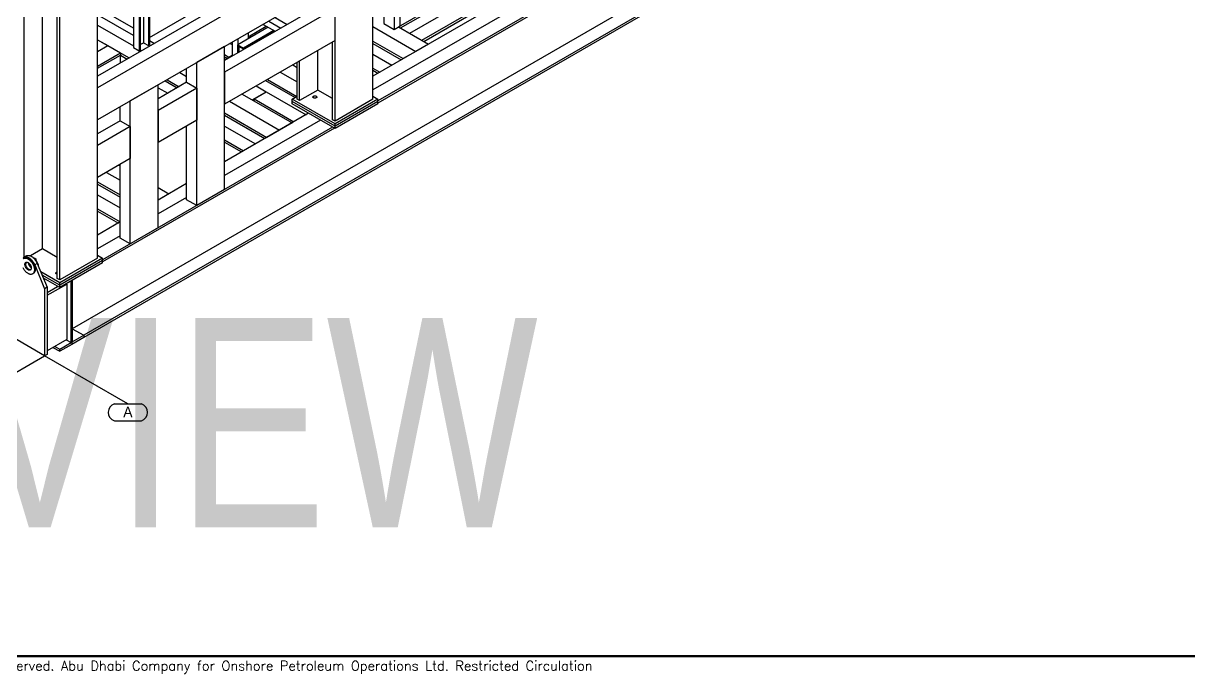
# Model space of a CAD drawing. Header units: millimetres. Extents: x 0 to 16187, y -20471 to 6290.
# Drawn here: x 1842 to 2331.3, y 5088.2 to 5361.3 of the extents above; entities that cross this region are included whole.
import ezdxf
from ezdxf.enums import TextEntityAlignment as Align

# ---------------------------------------------------------------- set-up
doc = ezdxf.new("R2018")
doc.units = ezdxf.units.MM
doc.layers.add('BORDER1', color=3, linetype='Continuous')
doc.layers.add('BORDER2', color=7, linetype='Continuous')
doc.styles.add('ROMANC', font='ROMANC', dxfattribs={"height": 5})
doc.styles.add('ROMANS', font='ROMANS.shx', dxfattribs={"width": 0.8})
doc.styles.add('ROMANT', font='ROMANT', dxfattribs={"height": 4})

# ---------------------------------------------------------------- blocks, each defined once
blk = doc.blocks.new('*U609')
at = {"layer": 'BORDER1', "color": 154, "true_color": 0x1859a9, "const_width": 1}
blk.add_lwpolyline([(1.81, 811), (1144, 811), (1144, 0), (0, 0), (0, 811)], close=True, dxfattribs=at)
at = {"layer": 'BORDER2', "color": 154, "true_color": 0x1859a9, "style": 'ROMANS'}
blk.add_text('2017 ADNOC Onshore . All rights reserved. Abu Dhabi Company for Onshore Petroleum Operations Ltd. Restricted Circulation', height=4, dxfattribs=at).set_placement((489.5, -2), align=Align.TOP_CENTER)
at = {"layer": 'BORDER2', "flags": 8}
for tag, height, style, p in [('REV-A', 3.24, 'ROMANS', (986.93, 140.25)), ('RE-A', 8.06, 'ROMANT', (1084.63, 7.17))]:
    blk.add_attdef(tag, text='', height=height, dxfattribs=dict(at, style=style)).set_placement(p, align=Align.CENTER)
at = {"layer": 'BORDER2', "style": 'ROMANS', "width": 3.830216}
blk.add_attdef('DATE-A', text='', height=3.24, dxfattribs=at).set_placement((995.51, 140.25), (1008.51, 140.25), align=Align.FIT)
at = {"layer": 'BORDER2'}
for tag, height, style, p in [('DRN-A', 3.24, 'ROMANS', (1018.38, 140.25)), ('CHD-A', 3.24, 'ROMANS', (1032.35, 140.25)), ('APD-A', 3.24, 'ROMANS', (1046.64, 140.25)), ('CONS_CONT_VEND', 4.2, 'ROMANC', (1061.39, 72.83))]:
    blk.add_attdef(tag, text='', height=height, dxfattribs=dict(at, style=style)).set_placement(p, align=Align.CENTER)
at = {"layer": 'BORDER2', "style": 'ROMANS', "width": 0.8}
for tag, p, height in [('1:X', (997.23, 122.55), 3.5), ('LOC', (1042.74, 122.55), 3.5), ('PROJ_NO', (1118.64, 122.55), 3.5), ('CONS_DRG_NO', (1011, 63), 3)]:
    blk.add_attdef(tag, p, '', height=height, dxfattribs=at)
at = {"layer": 'BORDER2', "lineweight": 30, "width": 0.8, "flags": 104}
blk.add_attdef('COMMENTS-A', text='', height=2.2, dxfattribs=at).set_placement((1055.21, 142.07), align=Align.MIDDLE_LEFT)
at = {"layer": 'BORDER2', "style": 'ROMANS', "width": 0.8}
for tag, p in [('PROJECT_TITLE_1', (1061.07, 55.35)), ('PROJECT_TITLE_2', (1061.07, 49.3))]:
    blk.add_attdef(tag, text='', height=3.5, dxfattribs=at).set_placement(p, align=Align.MIDDLE)
at = {"layer": 'BORDER2', "style": 'ROMANT', "width": 0.8}
for tag, p in [('DRG_TITLE_1', (1061.07, 36.31)), ('DRG_TITLE_2', (1061.07, 28.31)), ('DRG_TITLE_3', (1061.07, 20.31))]:
    blk.add_attdef(tag, text='', height=5, dxfattribs=at).set_placement(p, align=Align.CENTER)
at = {"layer": 'BORDER2', "style": 'ROMANT'}
for tag, p in [('AR', (995, 7.17)), ('PA', (1011.74, 7.17)), ('DC', (1028.45, 7.17)), ('TS', (1120.84, 7.17))]:
    blk.add_attdef(tag, p, '', height=8.06, dxfattribs=at)
for tag, p in [('SRNO', (1074.7, 7.17)), ('SH', (1115.8, 7.18))]:
    blk.add_attdef(tag, text='', height=8.06, dxfattribs=at).set_placement(p, align=Align.RIGHT)
at = {"layer": 'BORDER2', "style": 'ROMANS', "flags": 2}
blk.add_attdef('TB_VERSION', text='', height=2, dxfattribs=at).set_placement((1, -1), align=Align.TOP_LEFT)

msp = doc.modelspace()

# ---------------------------------------------------------------- linework, layer by layer
at = {"color": 7, "linetype": 'Continuous', "lineweight": 25}
for p, q in [((1988.8105, 5329.41933), (1988.8105, 5537.8824)), ((1972.9006, 5320.23474), (1972.9006, 5528.6978)), ((1873.19854, 5262.67796), (1873.19854, 5471.14103)), ((1894.51781, 5472.14835), (1894.51781, 5351.95187)), ((1894.94207, 5472.8832), (1894.94207, 5352.19679)), ((1842.38636, 5263.09429), (1842.38636, 5470.55934)), ((1891.1237, 5466.26958), (1891.1237, 5349.99249)), ((1892.44952, 5468.56597), (1892.44952, 5353.14587)), ((1856.28101, 5254.07506), (1856.28101, 5462.53813)), ((1857.28864, 5253.49337), (1857.28864, 5461.95644)), ((1888.31295, 5461.40122), (1888.31295, 5351.12526)), ((1890.69943, 5465.53473), (1890.69943, 5349.74757)), ((2165.07101, 5440.87096), (1988.8105, 5339.11794)), ((2170.11975, 5437.95639), (1988.8105, 5333.28878)), ((2175.16849, 5435.04181), (1990.93182, 5328.68424)), ((2175.9376, 5434.59781), (1990.93182, 5327.79625)), ((2177.23148, 5414.68741), (1862.57603, 5233.04069)), ((2182.04157, 5411.9106), (1867.38612, 5230.26388)), ((2182.04157, 5411.02262), (1867.38612, 5229.37589)), ((1850.04963, 5266.52018), (1850.04963, 5405.62956)), ((1971.89297, 5396.08047), (1873.19854, 5339.10539)), ((1972.9006, 5391.76371), (1873.19854, 5334.20694)), ((1997.66701, 5383.39784), (1997.66701, 5358.71785)), ((1972.9006, 5378.29079), (1873.19854, 5320.73402)), ((1999.5762, 5359.82001), (2032.72183, 5378.95457)), ((2000.0535, 5382.02015), (2000.0535, 5360.09554)), ((2000.37182, 5359.3607), (2032.72183, 5378.03596)), ((1894.94207, 5355.31956), (1929.73173, 5375.4032)), ((1971.89297, 5371.89045), (1926.49671, 5345.68375)), ((2004.32425, 5357.07902), (2027.65718, 5370.54883)), ((1888.31295, 5359.20901), (1873.19854, 5367.93438)), ((1888.31295, 5356.14699), (1873.19854, 5364.87235)), ((1972.9006, 5367.57369), (1926.49671, 5340.7853)), ((1947.70582, 5363.74615), (1952.74547, 5360.83683)), ((1972.9006, 5354.10077), (1972.9006, 5367.57369)), ((1993.42437, 5365.8214), (1993.42437, 5361.16708)), ((2009.3889, 5354.15525), (2032.72183, 5367.62507)), ((2010.18453, 5353.69595), (2032.72183, 5366.70646)), ((1873.19854, 5360.52416), (1888.31295, 5351.7988)), ((1888.31295, 5359.20901), (1888.31295, 5356.14699)), ((1944.79551, 5359.60839), (1932.11821, 5352.28994)), ((1936.36085, 5355.65448), (1944.00274, 5360.06605)), ((1942.66687, 5360.83723), (1947.70651, 5357.9279)), ((1945.05374, 5362.21514), (1950.09339, 5359.30582)), ((1988.8105, 5359.91185), (2006.82051, 5349.51489)), ((1993.42437, 5361.16708), (1997.66701, 5358.71785)), ((1997.66701, 5358.71785), (2000.0535, 5360.09554)), ((1999.5762, 5359.82001), (2012.12381, 5352.57642)), ((1873.19854, 5354.4011), (1877.49421, 5351.92126)), ((1873.19854, 5354.4011), (1886.44645, 5346.75324)), ((1894.94207, 5354.09494), (1897.05305, 5352.8763)), ((1972.9006, 5354.10077), (1926.49671, 5327.31237)), ((1932.11821, 5354.74762), (1932.11821, 5348.92897)), ((1947.18199, 5358.2307), (1934.5047, 5350.91226)), ((1947.60633, 5357.98574), (1934.5047, 5350.42233)), ((1936.36085, 5357.19684), (1936.36085, 5354.73917)), ((1971.89297, 5320.81643), (1971.89297, 5353.51908)), ((1988.8105, 5353.78879), (2001.51721, 5346.45336)), ((1873.19854, 5349.44142), (1877.49421, 5351.92126)), ((1873.19854, 5343.31836), (1882.79752, 5348.85973)), ((1877.49421, 5351.92126), (1882.79752, 5348.85973)), ((1882.79752, 5348.85973), (1882.79752, 5347.94112)), ((1888.31295, 5351.12526), (1890.69943, 5349.74757)), ((1890.69943, 5349.74757), (1891.1237, 5349.99249)), ((1891.1237, 5352.38049), (1892.44952, 5353.14587)), ((1891.1237, 5350.17618), (1891.74975, 5349.81477)), ((1892.44952, 5353.14587), (1894.51781, 5351.95187)), ((1894.51781, 5351.95187), (1894.94207, 5352.19679)), ((1926.49671, 5351.5024), (1914.82945, 5344.76703)), ((1926.49671, 5291.48665), (1926.49671, 5351.5024)), ((1928.87475, 5352.87521), (1929.73173, 5352.38049)), ((1929.73173, 5353.36993), (1929.73173, 5347.55128)), ((1932.11821, 5352.28994), (1934.5047, 5350.91226)), ((1932.11821, 5348.92897), (1932.11821, 5352.28994)), ((1934.5047, 5350.42233), (1932.43641, 5351.61633)), ((1932.43641, 5351.61633), (1932.43641, 5349.11266)), ((1934.5047, 5350.91226), (1934.5047, 5350.42233)), ((1965.66159, 5333.26155), (1965.66159, 5349.92178)), ((1988.8105, 5352.87018), (2000.72158, 5345.99406)), ((2006.82051, 5349.51489), (2001.51721, 5346.45336)), ((2012.12381, 5352.57642), (2006.82051, 5349.51489)), ((1873.19854, 5342.39975), (1882.79752, 5347.94112)), ((1882.79752, 5344.64676), (1882.79752, 5347.94112)), ((1882.79752, 5347.94112), (1885.65082, 5346.29394)), ((1914.82945, 5284.75128), (1914.82945, 5344.76703)), ((1926.49671, 5348.12496), (1928.35287, 5347.05342)), ((1926.49671, 5345.98189), (1929.73173, 5347.84942)), ((1926.49671, 5347.20635), (1927.55725, 5346.59412)), ((1928.35287, 5347.05342), (1929.73173, 5347.84942)), ((1955.1295, 5343.84173), (1956.99069, 5342.76728)), ((1956.99069, 5329.41933), (1956.99069, 5344.91617)), ((1957.99832, 5328.83764), (1957.99832, 5345.49787)), ((1988.8105, 5348.30681), (1996.76916, 5343.71237)), ((1907.66155, 5340.62909), (1910.58681, 5338.94037)), ((1910.58681, 5336.49916), (1910.58681, 5342.31781)), ((1926.49671, 5340.7853), (1926.49671, 5327.31237)), ((1949.8262, 5340.7802), (1956.99069, 5336.64422)), ((1988.8105, 5342.45929), (1991.70451, 5340.78861)), ((1988.8105, 5341.54068), (1990.90888, 5340.32931)), ((1873.19854, 5320.73402), (1873.19854, 5334.20694)), ((1898.60135, 5335.39875), (1886.93409, 5328.66338)), ((1910.58681, 5336.49916), (1898.60135, 5329.5801)), ((1898.60135, 5275.383), (1898.60135, 5335.39875)), ((1898.60135, 5334.25439), (1902.64984, 5331.91724)), ((1914.82945, 5334.04993), (1898.60135, 5324.68165)), ((1901.56262, 5337.10825), (1906.60227, 5334.19893)), ((1902.35825, 5337.56756), (1907.39789, 5334.65823)), ((1910.58681, 5336.49916), (1914.82945, 5334.04993)), ((1914.82945, 5334.04993), (1914.82945, 5320.57701)), ((1939.77485, 5334.97768), (1944.02412, 5332.52462)), ((1943.72727, 5337.25936), (1956.08873, 5330.12325)), ((1944.52289, 5337.71867), (1956.88435, 5330.58255)), ((1933.91629, 5331.59561), (1954.84816, 5319.5119)), ((1938.16557, 5329.14255), (1944.02412, 5332.52462)), ((1938.95947, 5329.60086), (1944.02412, 5332.52462)), ((1938.95947, 5329.60086), (1955.64206, 5319.97021)), ((1938.95947, 5328.68424), (1938.95947, 5329.60086)), ((1944.02412, 5332.52462), (1960.70671, 5322.89397)), ((1954.86937, 5329.41933), (1956.99069, 5330.64394)), ((1972.9006, 5319.01012), (1954.86937, 5329.41933)), ((1954.86937, 5328.43948), (1954.86937, 5329.41933)), ((1957.99832, 5328.83764), (1956.99069, 5329.41933)), ((1965.66159, 5333.26155), (1957.99832, 5328.83764)), ((1971.89297, 5329.66425), (1965.66159, 5333.26155)), ((1990.93182, 5329.41933), (1972.9006, 5319.01012)), ((1988.8105, 5329.41933), (1972.9006, 5320.23474)), ((1988.8105, 5330.64394), (1990.93182, 5329.41933)), ((1990.93182, 5328.43948), (1990.93182, 5329.41933)), ((1882.69145, 5320.39551), (1882.69145, 5326.21416)), ((1886.93409, 5268.64763), (1886.93409, 5328.66338)), ((1898.60135, 5324.68165), (1898.60135, 5311.20872)), ((1928.61299, 5328.53408), (1949.54486, 5316.45037)), ((1972.9006, 5318.03027), (1954.86937, 5328.43948)), ((1954.86937, 5327.45963), (1954.86937, 5328.43948)), ((1972.9006, 5317.05043), (1954.86937, 5327.45963)), ((1990.93182, 5328.43948), (1972.9006, 5318.03027)), ((1990.93182, 5327.45963), (1972.9006, 5317.05043)), ((1990.93182, 5327.45963), (1990.93182, 5328.43948)), ((1882.69145, 5320.39551), (1873.19854, 5314.91537)), ((1882.69145, 5320.39551), (1886.93409, 5317.94628)), ((1914.82945, 5320.57701), (1898.60135, 5311.20872)), ((1926.49671, 5323.63272), (1944.24156, 5313.38884)), ((1961.74245, 5323.49189), (1926.49671, 5303.14495)), ((1926.49671, 5322.71411), (1943.44593, 5312.92953)), ((1966.79119, 5320.57731), (1926.49671, 5297.3158)), ((1954.84816, 5319.5119), (1949.54486, 5316.45037)), ((1972.9006, 5320.23474), (1971.89297, 5320.81643)), ((1886.93409, 5317.94628), (1873.19854, 5310.01692)), ((1971.83994, 5317.66273), (1875.31986, 5261.94288)), ((1972.60904, 5317.21874), (1875.31986, 5261.05489)), ((1886.93409, 5317.94628), (1886.93409, 5304.47336)), ((1910.58681, 5287.2005), (1910.58681, 5318.12778)), ((1926.49671, 5318.15074), (1939.49351, 5310.64785)), ((1949.54486, 5316.45037), (1944.24156, 5313.38884)), ((1972.9006, 5318.03027), (1972.9006, 5319.01012)), ((1972.9006, 5317.05043), (1972.9006, 5318.03027)), ((1873.19854, 5296.54399), (1873.19854, 5310.01692)), ((1926.49671, 5312.30321), (1934.42886, 5307.72408)), ((1926.49671, 5311.3846), (1933.63323, 5307.26478)), ((1886.93409, 5304.47336), (1873.19854, 5296.54399)), ((1882.20911, 5301.74568), (1882.69145, 5301.46724)), ((1882.69145, 5271.09685), (1882.69145, 5302.02413)), ((1873.19854, 5294.70125), (1882.69145, 5289.22111)), ((1876.90581, 5298.68415), (1882.69145, 5295.34418)), ((1873.19854, 5293.78265), (1882.69145, 5288.30251)), ((1910.58681, 5293.96036), (1898.60135, 5287.0413)), ((1898.60135, 5292.28264), (1903.14098, 5289.66197)), ((1926.49671, 5291.48665), (1914.82945, 5284.75128)), ((1873.19854, 5289.21927), (1882.69145, 5283.73913)), ((1903.14098, 5289.66197), (1898.60135, 5287.0413)), ((1910.58681, 5288.13121), (1898.60135, 5281.21215)), ((1914.82945, 5284.75128), (1910.58681, 5287.2005)), ((1873.19854, 5283.37175), (1882.69145, 5277.89161)), ((1873.19854, 5282.45314), (1881.92605, 5277.41486)), ((1882.69145, 5277.85671), (1873.19854, 5272.37657)), ((1898.60135, 5275.383), (1886.93409, 5268.64763)), ((1882.69145, 5272.02756), (1873.19854, 5266.54742)), ((1886.93409, 5268.64763), (1882.69145, 5271.09685)), ((1850.04963, 5266.52018), (1845.02653, 5263.62041)), ((1856.28101, 5262.92289), (1850.04963, 5266.52018)), ((1842.45783, 5262.70255), (1842.13963, 5262.51886)), ((1843.331, 5263.63962), (1842.27034, 5263.02732)), ((1847.85993, 5260.44101), (1846.79927, 5259.82871)), ((1847.85993, 5260.44101), (1852.02246, 5250.4224)), ((1873.19854, 5262.67796), (1857.28864, 5253.49337)), ((1875.31986, 5262.67796), (1857.28864, 5252.26876)), ((1875.31986, 5261.69811), (1857.28864, 5251.28891)), ((1875.31986, 5260.71827), (1857.28864, 5250.30906)), ((1873.19854, 5263.90258), (1875.31986, 5262.67796)), ((1875.31986, 5261.69811), (1875.31986, 5262.67796)), ((1875.31986, 5260.71827), (1875.31986, 5261.69811)), ((1845.21053, 5259.2413), (1845.00952, 5259.35735)), ((1845.88932, 5256.02349), (1846.20752, 5256.20718)), ((1846.79927, 5259.82871), (1850.9618, 5249.8101)), ((1857.28864, 5252.26876), (1849.35163, 5256.8507)), ((1857.28864, 5251.28891), (1849.8872, 5255.56167)), ((1857.28864, 5250.30906), (1850.42276, 5254.27265)), ((1852.02246, 5247.05407), (1860.24258, 5251.79945)), ((1852.02246, 5248.27869), (1856.4141, 5250.81392)), ((1857.28864, 5253.49337), (1856.28101, 5254.07506)), ((1857.28864, 5251.28891), (1857.28864, 5252.26876)), ((1857.28864, 5250.30906), (1857.28864, 5251.28891)), ((1860.05646, 5251.90689), (1860.24258, 5251.79945)), ((1860.24258, 5251.79945), (1860.24258, 5228.52803)), ((1862.09873, 5227.21153), (1862.09873, 5253.08587)), ((1862.33738, 5253.22364), (1862.33738, 5226.46132)), ((1862.57603, 5253.36141), (1862.57603, 5227.48707)), ((1852.02246, 5250.4224), (1850.9618, 5249.8101)), ((1850.9618, 5249.8101), (1850.9618, 5221.63944)), ((1852.02246, 5250.4224), (1852.02246, 5222.25175)), ((1862.57603, 5233.04069), (1867.38612, 5230.26388)), ((1850.9618, 5221.63944), (1837.70355, 5229.29327)), ((1860.24258, 5228.52803), (1852.02246, 5223.78266)), ((1857.28864, 5224.43473), (1862.09873, 5227.21153)), ((1862.33738, 5226.46132), (1857.28864, 5223.54674)), ((1860.03041, 5228.40555), (1862.09873, 5227.21153)), ((1867.38612, 5229.37589), (1862.33738, 5226.46132)), ((1862.57603, 5227.48707), (1867.38612, 5230.26388)), ((1867.38612, 5230.26388), (1867.38612, 5229.37589)), ((1811.93186, 5199.10794), (1850.9618, 5221.63944)), ((1852.02246, 5222.25175), (1850.9618, 5221.63944)), ((1885.90729, 5201.46584), (1850.9618, 5221.63944)), ((1854.45121, 5225.18475), (1857.28864, 5223.54674)), ((1855.22032, 5225.62874), (1857.28864, 5224.43473)), ((1857.28864, 5223.54674), (1857.28864, 5224.43473)), ((1880.24225, 5194.37779), (1891.58906, 5194.3283))]:
    msp.add_line(p, q, dxfattribs=at)
at = {"ltscale": 0.2}
msp.add_line((1880.24886, 5201.49507), (1891.56573, 5201.4366), dxfattribs=at)
at = {"color": 7, "linetype": 'Continuous', "lineweight": 25, "flags": 128}
for points in [[(1963.83195, 5330.67455), (1963.94549, 5330.72927), (1964.07413, 5330.77141), (1964.21374, 5330.79961), (1964.35982, 5330.81297), (1964.50769, 5330.81105), (1964.65259, 5330.79393), (1964.78986, 5330.76214), (1964.91509, 5330.71671), (1965.02426, 5330.65911), (1965.11386, 5330.59117), (1965.18101, 5330.5151), (1965.22355, 5330.43332), (1965.24011, 5330.34847), (1965.23016, 5330.26328), (1965.19402, 5330.18049), (1965.13285, 5330.10275), (1965.04862, 5330.03256), (1964.94404, 5329.97219), (1964.82246, 5329.92356), (1964.6878, 5329.88825), (1964.54437, 5329.86739), (1964.3968, 5329.86164), (1964.24983, 5329.8712), (1964.10817, 5329.89576), (1963.97639, 5329.93452), (1963.85871, 5329.98625), (1963.75893, 5330.04927), (1963.68024, 5330.12157), (1963.62517, 5330.20081), (1963.5955, 5330.28446), (1963.59218, 5330.36982), (1963.61532, 5330.45416), (1963.66417, 5330.53475), (1963.73716, 5330.60901), (1963.83195, 5330.67455)], [(1841.9364, 5262.37279), (1842.08151, 5262.48315), (1842.24018, 5262.57098), (1842.41129, 5262.63567), (1842.59365, 5262.67675), (1842.78598, 5262.69395), (1842.98692, 5262.68714), (1843.19507, 5262.65637), (1843.40897, 5262.60185), (1843.62712, 5262.52397), (1843.84798, 5262.42328), (1844.07001, 5262.30047), (1844.29165, 5262.15642), (1844.51135, 5261.99213), (1844.72756, 5261.80875), (1844.93877, 5261.60757), (1845.14349, 5261.39001), (1845.3403, 5261.15758), (1845.52781, 5260.91193), (1845.7047, 5260.65476), (1845.86974, 5260.38789), (1846.02176, 5260.11318), (1846.15971, 5259.83257), (1846.2826, 5259.54802), (1846.38959, 5259.26153), (1846.47992, 5258.97511), (1846.55295, 5258.69076), (1846.60818, 5258.41049), (1846.64522, 5258.13625), (1846.6638, 5257.86997), (1846.6638, 5257.61353), (1846.64522, 5257.3687), (1846.60818, 5257.13723), (1846.55295, 5256.92072), (1846.47992, 5256.7207), (1846.38959, 5256.53856), (1846.2826, 5256.3756), (1846.15971, 5256.23294), (1846.02176, 5256.1116), (1845.86974, 5256.01242), (1845.7047, 5255.93609), (1845.52781, 5255.88316), (1845.3403, 5255.854), (1845.14349, 5255.8488), (1844.93877, 5255.86761), (1844.72756, 5255.91029), (1844.51135, 5255.97654), (1844.29165, 5256.06591), (1844.07001, 5256.17776), (1843.84798, 5256.3113), (1843.62712, 5256.46561), (1843.40897, 5256.6396), (1843.19507, 5256.83204), (1842.98692, 5257.0416), (1842.78598, 5257.26679), (1842.59365, 5257.50604), (1842.41129, 5257.75767), (1842.24018, 5258.01992), (1842.08151, 5258.29095), (1841.9364, 5258.56885)], [(1841.99947, 5262.82312), (1842.14802, 5262.94778), (1842.31076, 5263.04975), (1842.48664, 5263.12837), (1842.67451, 5263.18312), (1842.87315, 5263.21366), (1843.08127, 5263.21977), (1843.29752, 5263.20143), (1843.5205, 5263.15875), (1843.74875, 5263.092), (1843.98079, 5263.00163), (1844.21513, 5262.88822), (1844.45022, 5262.7525), (1844.68455, 5262.59536), (1844.9166, 5262.41782), (1845.14485, 5262.22103), (1845.36783, 5262.00627), (1845.58408, 5261.77493), (1845.7922, 5261.52852), (1845.99084, 5261.26864), (1846.17871, 5260.99698), (1846.35459, 5260.7153), (1846.51733, 5260.42543), (1846.66588, 5260.12926), (1846.79927, 5259.82871)], [(1842.45783, 5262.70255), (1842.55837, 5262.75468), (1842.72949, 5262.81936), (1842.91185, 5262.86044), (1843.10418, 5262.87764), (1843.30512, 5262.87083), (1843.51327, 5262.84006), (1843.72717, 5262.78554), (1843.94531, 5262.70766), (1844.16618, 5262.60697), (1844.38821, 5262.48416), (1844.60985, 5262.34011), (1844.82954, 5262.17582), (1845.04576, 5261.99244), (1845.25697, 5261.79127), (1845.46169, 5261.5737), (1845.6585, 5261.34128), (1845.84601, 5261.09562), (1846.0229, 5260.83845), (1846.18794, 5260.57158), (1846.33996, 5260.29687), (1846.4779, 5260.01626), (1846.6008, 5259.73172), (1846.70779, 5259.44523), (1846.79812, 5259.1588), (1846.87115, 5258.87446), (1846.92638, 5258.59418), (1846.96342, 5258.31994), (1846.982, 5258.05367), (1846.982, 5257.79722), (1846.96342, 5257.5524), (1846.92638, 5257.32092), (1846.87115, 5257.10441), (1846.79812, 5256.90439), (1846.70779, 5256.72225), (1846.6008, 5256.55929), (1846.4779, 5256.41663), (1846.33996, 5256.29529), (1846.20752, 5256.20718)], [(1842.68865, 5260.03655), (1842.69796, 5260.21226), (1842.72574, 5260.37476), (1842.77162, 5260.52176), (1842.83495, 5260.65121), (1842.91483, 5260.76128), (1843.01015, 5260.85044), (1843.11957, 5260.91743), (1843.24155, 5260.9613), (1843.37438, 5260.98146), (1843.51619, 5260.9776), (1843.66501, 5260.94979), (1843.81872, 5260.89841), (1843.97519, 5260.82419), (1844.1322, 5260.72818), (1844.28757, 5260.6117), (1844.4391, 5260.47641), (1844.58467, 5260.3242), (1844.72223, 5260.15721), (1844.84986, 5259.97778), (1844.96577, 5259.78843), (1845.06831, 5259.59182), (1845.15607, 5259.39071), (1845.2278, 5259.18792), (1845.2825, 5258.9863), (1845.31939, 5258.78868), (1845.33797, 5258.59783), (1845.33797, 5258.41644), (1845.31939, 5258.24704), (1845.2825, 5258.09202), (1845.2278, 5257.95355), (1845.15607, 5257.83358), (1845.06831, 5257.73378), (1844.96577, 5257.65558), (1844.84986, 5257.60005), (1844.72223, 5257.56797), (1844.58467, 5257.55981), (1844.4391, 5257.57567), (1844.28757, 5257.61534), (1844.1322, 5257.67824), (1843.97519, 5257.76351), (1843.81872, 5257.86994), (1843.66501, 5257.99605), (1843.51619, 5258.14005), (1843.37438, 5258.29993), (1843.24155, 5258.47345), (1843.11957, 5258.65816), (1843.01015, 5258.85148), (1842.91483, 5259.05069), (1842.83495, 5259.25299), (1842.77162, 5259.45556), (1842.72574, 5259.65553), (1842.69796, 5259.8501), (1842.68865, 5260.03655)], [(1843.331, 5263.63962), (1843.37142, 5263.66206), (1843.5473, 5263.74068), (1843.73517, 5263.79543), (1843.93381, 5263.82596), (1844.14193, 5263.83208), (1844.35818, 5263.81374), (1844.58116, 5263.77105), (1844.80941, 5263.70431), (1845.04145, 5263.61394), (1845.27579, 5263.50052), (1845.51088, 5263.36481), (1845.74521, 5263.20767), (1845.97726, 5263.03012), (1846.20551, 5262.83333), (1846.42849, 5262.61857), (1846.64474, 5262.38724), (1846.85286, 5262.14083), (1847.0515, 5261.88095), (1847.23937, 5261.60929), (1847.41525, 5261.32761), (1847.57799, 5261.03774), (1847.72654, 5260.74157), (1847.85993, 5260.44101)], [(1845.12747, 5263.57486), (1845.32417, 5263.50366), (1845.54503, 5263.40297), (1845.76706, 5263.28016), (1845.98871, 5263.13611), (1846.2084, 5262.97182), (1846.42461, 5262.78844), (1846.63582, 5262.58726), (1846.84055, 5262.3697), (1847.03736, 5262.13727), (1847.22487, 5261.89162), (1847.40176, 5261.63445), (1847.5668, 5261.36758), (1847.71882, 5261.09287), (1847.85676, 5260.81226), (1847.97966, 5260.52771), (1848.08665, 5260.24122), (1848.17697, 5259.9548), (1848.25001, 5259.67045), (1848.30524, 5259.39018), (1848.31084, 5259.35574)], [(1846.53044, 5262.69046), (1846.58236, 5262.68532), (1846.72401, 5262.66076), (1846.8558, 5262.622), (1846.97347, 5262.57027), (1847.07326, 5262.50725), (1847.15195, 5262.43495), (1847.20702, 5262.35571), (1847.23668, 5262.27206), (1847.24, 5262.1867), (1847.21687, 5262.10236), (1847.16802, 5262.02177), (1847.14689, 5261.99688)], [(1845.0974, 5257.76273), (1845.04043, 5257.75167), (1844.90287, 5257.7435), (1844.7573, 5257.75937), (1844.60577, 5257.79903), (1844.4504, 5257.86194), (1844.29339, 5257.9472), (1844.13692, 5258.05364), (1843.9832, 5258.17974), (1843.83439, 5258.32374), (1843.69258, 5258.48362), (1843.55975, 5258.65714), (1843.43777, 5258.84185), (1843.32835, 5259.03517), (1843.23303, 5259.23438), (1843.15314, 5259.43669), (1843.08982, 5259.63925), (1843.04394, 5259.83922), (1843.01616, 5260.0338), (1843.00685, 5260.22025)], [(1845.0974, 5257.76273), (1845.04043, 5257.75167), (1844.90287, 5257.7435), (1844.7573, 5257.75937), (1844.60577, 5257.79903), (1844.4504, 5257.86194), (1844.29339, 5257.9472), (1844.13692, 5258.05364), (1843.9832, 5258.17974), (1843.83439, 5258.32374), (1843.69258, 5258.48362), (1843.55975, 5258.65714), (1843.43777, 5258.84185), (1843.32835, 5259.03517), (1843.23303, 5259.23438), (1843.15314, 5259.43669), (1843.08982, 5259.63925), (1843.04394, 5259.83922), (1843.01616, 5260.0338), (1843.00685, 5260.22025)], [(1856.28101, 5255.94158), (1856.25587, 5255.94569), (1856.1186, 5255.97747), (1855.99337, 5256.0229), (1855.8842, 5256.08051), (1855.7946, 5256.14844), (1855.72745, 5256.22452), (1855.68491, 5256.30629), (1855.66835, 5256.39114), (1855.6783, 5256.47633), (1855.71444, 5256.55913), (1855.77561, 5256.63687), (1855.85984, 5256.70705), (1855.96442, 5256.76743), (1856.086, 5256.81605), (1856.22066, 5256.85136), (1856.28101, 5256.86208)]]:
    msp.add_lwpolyline(points, dxfattribs=at)
at = {"color": 7, "linetype": 'Continuous', "lineweight": 25}
for centre, radius, start, end in [((1844.05123, 5260.29008), 1.04671, 139.9705416, 183.8256535), ((1846.96613, 5260.97512), 2.9048, 184.0560536, 235.9385699), ((1847.46918, 5261.26553), 3.11317, 195.153343, 224.8412804)]:
    msp.add_arc(centre, radius, start, end, dxfattribs=at)
at = {"ltscale": 0.2}
for centre, radius, start, end in [((1881.39649, 5197.93536), 3.74013, 107.868979, 252.024554), ((1890.40758, 5197.87861), 3.74173, 287.9650883, 71.9696973)]:
    msp.add_arc(centre, radius, start, end, dxfattribs=at)

# ---------------------------------------------------------------- block references
at = {"layer": 'BORDER1'}
ref = msp.add_blockref('*U609', (30, 5095.49056), dxfattribs=at)
lines = msp.add_mtext('\\W0.80000;ISSUED FOR REVIEW\\P', dxfattribs={"layer": 'BORDER2', "insert": (1085.20997, 5237.56499), "char_height": 88, "attachment_point": 1})
ref.add_attrib('COMMENTS-A', '', (1085.20997, 5237.56499), dxfattribs={"flags": 104}).embed_mtext(lines)
msp.add_blockref('*U609', (1420.17862, 5095.49056), dxfattribs=at)

# ---------------------------------------------------------------- texts
at = {"color": 7, "linetype": 'Continuous', "lineweight": 25}
msp.add_text('A', height=4.36629, rotation=359.9536776, dxfattribs=at).set_placement((1883.96574, 5195.88483))

doc.saveas('drawing.dxf')
